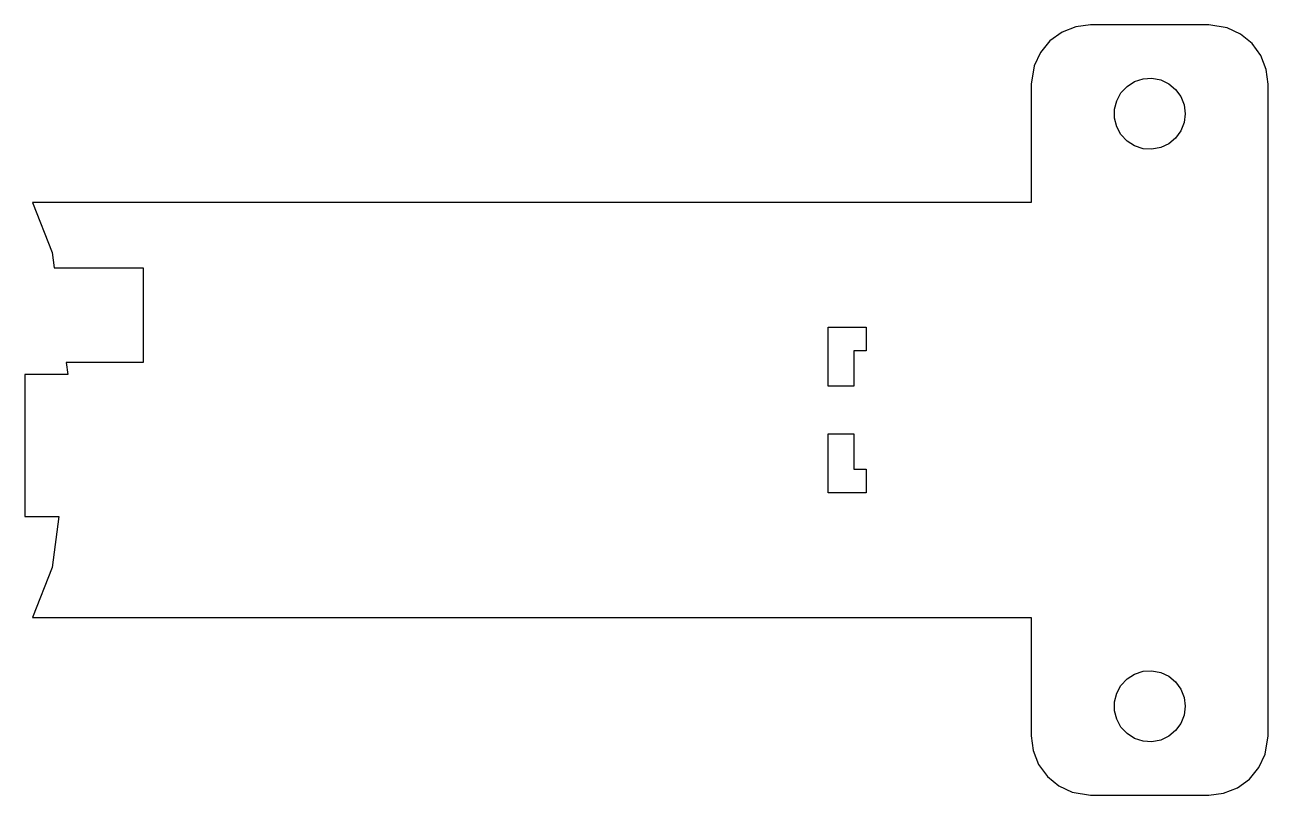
# Model space of a CAD drawing. Header units: metres. Extents: x -100 to 5, y -32 to 32.
import ezdxf

# ---------------------------------------------------------------- set-up
doc = ezdxf.new("R2010")
doc.units = ezdxf.units.M

msp = doc.modelspace()

# ---------------------------------------------------------------- linework, layer by layer
for p, q in [((-12.4088, 31.8815), (-13.4227, 31.1448)), ((-11.2435, 32.3429), (-12.4088, 31.8815)), ((-10, 32.5), (-11.2435, 32.3429)), ((0, 32.5), (-10, 32.5)), ((1.54509, 32.2553), (0, 32.5)), ((2.67914, 31.7216), (1.54509, 32.2553)), ((3.64484, 30.9227), (2.67914, 31.7216)), ((-13.4227, 31.1448), (-14.2216, 30.1791)), ((4.38153, 29.9088), (3.64484, 30.9227)), ((-14.2216, 30.1791), (-14.7553, 29.0451)), ((4.84291, 28.7435), (4.38153, 29.9088)), ((-14.7553, 29.0451), (-15, 27.5)), ((5, 27.5), (4.84291, 28.7435)), ((-15, 27.5), (-15, 17.5)), ((-7.42705, 26.7634), (-6.91226, 27.3115)), ((-6.91226, 27.3115), (-6.27733, 27.7145)), ((-6.27733, 27.7145), (-5.56213, 27.9469)), ((-5.56213, 27.9469), (-4.81161, 27.9941)), ((-4.81161, 27.9941), (-4.07294, 27.8532)), ((-4.07294, 27.8532), (-3.39252, 27.533)), ((-3.39252, 27.533), (-2.81308, 27.0536)), ((5, -27.5), (5, 27.5)), ((-7.78932, 26.1044), (-7.42705, 26.7634)), ((-2.81308, 27.0536), (-2.37108, 26.4453)), ((-2.37108, 26.4453), (-2.09424, 25.7461)), ((-7.97633, 25.376), (-7.78932, 26.1044)), ((-7.97633, 24.624), (-7.97633, 25.376)), ((-2.09424, 25.7461), (-2, 25)), ((-7.78932, 23.8956), (-7.97633, 24.624)), ((-2.09424, 24.2539), (-2.37108, 23.5547)), ((-2, 25), (-2.09424, 24.2539)), ((-7.42705, 23.2366), (-7.78932, 23.8956)), ((-6.91226, 22.6884), (-7.42705, 23.2366)), ((-2.37108, 23.5547), (-2.81308, 22.9464)), ((-6.27733, 22.2855), (-6.91226, 22.6884)), ((-5.56213, 22.0531), (-6.27733, 22.2855)), ((-4.81161, 22.0059), (-5.56213, 22.0531)), ((-4.07294, 22.1468), (-4.81161, 22.0059)), ((-3.39252, 22.467), (-4.07294, 22.1468)), ((-2.81308, 22.9464), (-3.39252, 22.467)), ((-15, 17.5), (-99.3418, 17.5)), ((-99.3418, 17.5), (-97.6808, 13.3049)), ((-97.6808, 13.3049), (-97.5159, 12)), ((-97.5159, 12), (-90, 12)), ((-90, 12), (-90, 4)), ((-32.154, 2), (-32.154, 7)), ((-32.154, 7), (-28.9428, 7)), ((-28.9428, 7), (-28.9428, 5)), ((-28.9428, 5), (-30, 5)), ((-30, 5), (-30, 2)), ((-90, 4), (-96.5053, 4)), ((-96.5053, 4), (-96.379, 3)), ((-96.379, 3), (-100, 3)), ((-100, 3), (-100, -9)), ((-30, 2), (-32.154, 2)), ((-32.154, -7), (-32.154, -2)), ((-32.154, -2), (-30, -2)), ((-30, -2), (-30, -5)), ((-30, -5), (-28.9428, -5)), ((-28.9428, -5), (-28.9428, -7)), ((-28.9428, -7), (-32.154, -7)), ((-100, -9), (-97.137, -9)), ((-97.137, -9), (-97.6808, -13.3049)), ((-97.6808, -13.3049), (-99.3418, -17.5)), ((-99.3418, -17.5), (-15, -17.5)), ((-15, -17.5), (-15, -27.5)), ((-5.56213, -22.0531), (-4.81161, -22.0059)), ((-4.81161, -22.0059), (-4.07294, -22.1468)), ((-7.42705, -23.2366), (-6.91226, -22.6884)), ((-6.91226, -22.6884), (-6.27733, -22.2855)), ((-6.27733, -22.2855), (-5.56213, -22.0531)), ((-4.07294, -22.1468), (-3.39252, -22.467)), ((-3.39252, -22.467), (-2.81308, -22.9464)), ((-2.81308, -22.9464), (-2.37108, -23.5547)), ((-7.97633, -24.624), (-7.78932, -23.8956)), ((-7.78932, -23.8956), (-7.42705, -23.2366)), ((-2.37108, -23.5547), (-2.09424, -24.2539)), ((-7.97633, -25.376), (-7.97633, -24.624)), ((-2.09424, -24.2539), (-2, -25)), ((-2, -25), (-2.09424, -25.7461)), ((-7.78932, -26.1044), (-7.97633, -25.376)), ((-7.42705, -26.7634), (-7.78932, -26.1044)), ((-2.09424, -25.7461), (-2.37108, -26.4453)), ((-6.91226, -27.3115), (-7.42705, -26.7634)), ((-2.81308, -27.0536), (-3.39252, -27.533)), ((-2.37108, -26.4453), (-2.81308, -27.0536)), ((-15, -27.5), (-14.8429, -28.7435)), ((-6.27733, -27.7145), (-6.91226, -27.3115)), ((-5.56213, -27.9469), (-6.27733, -27.7145)), ((-4.81161, -27.9941), (-5.56213, -27.9469)), ((-4.07294, -27.8532), (-4.81161, -27.9941)), ((-3.39252, -27.533), (-4.07294, -27.8532)), ((4.75528, -29.0451), (5, -27.5)), ((-14.8429, -28.7435), (-14.3815, -29.9088)), ((4.22163, -30.1791), (4.75528, -29.0451)), ((-14.3815, -29.9088), (-13.6448, -30.9227)), ((3.42273, -31.1448), (4.22163, -30.1791)), ((-13.6448, -30.9227), (-12.6791, -31.7216)), ((2.40877, -31.8815), (3.42273, -31.1448)), ((-12.6791, -31.7216), (-11.5451, -32.2553)), ((-11.5451, -32.2553), (-10, -32.5)), ((-10, -32.5), (0, -32.5)), ((0, -32.5), (1.24345, -32.3429)), ((1.24345, -32.3429), (2.40877, -31.8815))]:
    msp.add_line(p, q)

doc.saveas('drawing.dxf')
